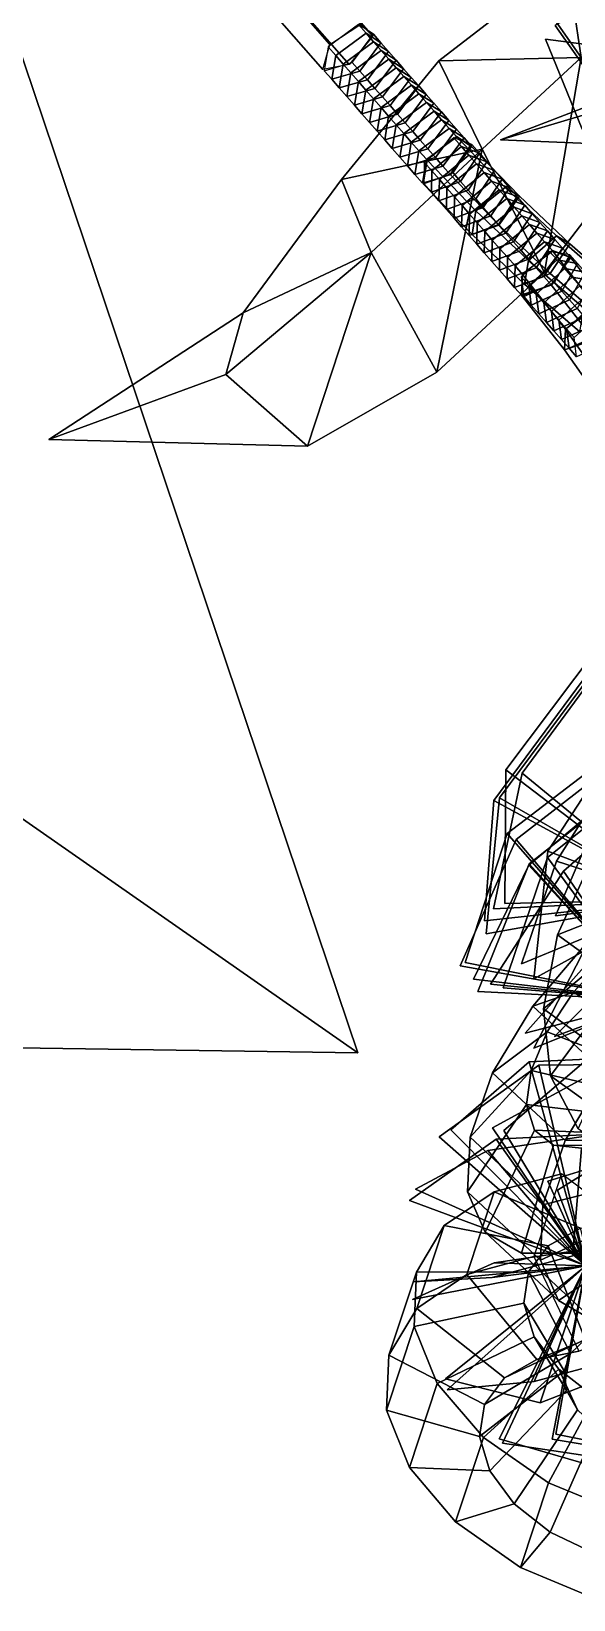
# Model space of a CAD drawing. Header units: metres. Extents: x -219 to 389, y -251 to 301.
# Drawn here: x 172.7 to 197.5, y -80.7 to -8.9 of the extents above; entities that cross this region are included whole.
import ezdxf

# ---------------------------------------------------------------- set-up
doc = ezdxf.new("R2010")
doc.units = ezdxf.units.M

msp = doc.modelspace()

# ---------------------------------------------------------------- linework, layer by layer
at = {"layer": 'Breeder_1InfInt', "color": 3}
for points in [[(186.2427, -9.5873, 644.2787), (186.5888, -9.9828, 644.017), (187.9809, -8.9605, 644.313), (187.6348, -8.565, 644.5747)], [(187.6348, -8.565, 644.5747), (187.9809, -8.9605, 644.313), (188.6609, -9.3947, 645.8686), (188.3148, -8.9992, 646.1303)], [(186.5888, -9.9828, 644.017), (186.935, -10.3784, 643.7552), (188.327, -9.356, 644.0513), (187.9809, -8.9605, 644.313)], [(188.3148, -8.9992, 646.1303), (188.6609, -9.3947, 645.8686), (187.6954, -10.6895, 646.5484), (187.3493, -10.294, 646.8101)], [(187.9809, -8.9605, 644.313), (188.327, -9.356, 644.0513), (189.007, -9.7903, 645.6069), (188.6609, -9.3947, 645.8686)], [(186.0636, -10.672, 645.6811), (186.4097, -11.06759, 645.4194), (186.5888, -9.9828, 644.017), (186.2427, -9.5873, 644.2787)], [(186.4097, -11.06759, 645.4194), (186.7559, -11.4631, 645.1577), (186.935, -10.3784, 643.7552), (186.5888, -9.9828, 644.017)], [(186.935, -10.3784, 643.7552), (187.2811, -10.7739, 643.4935), (188.6732, -9.7516, 643.7896), (188.327, -9.356, 644.0513)], [(187.2811, -10.7739, 643.4935), (187.6272, -11.1695, 643.2318), (189.0193, -10.1471, 643.5278), (188.6732, -9.7516, 643.7896)], [(188.6609, -9.3947, 645.8686), (189.007, -9.7903, 645.6069), (188.0416, -11.08508, 646.2867), (187.6954, -10.6895, 646.5484)], [(189.007, -9.7903, 645.6069), (189.3532, -10.1858, 645.3452), (188.3877, -11.4806, 646.025), (188.0416, -11.08508, 646.2867)], [(188.327, -9.356, 644.0513), (188.6732, -9.7516, 643.7896), (189.3532, -10.1858, 645.3452), (189.007, -9.7903, 645.6069)], [(188.6732, -9.7516, 643.7896), (189.0193, -10.1471, 643.5278), (189.6993, -10.5814, 645.0834), (189.3532, -10.1858, 645.3452)], [(187.3493, -10.294, 646.8101), (187.6954, -10.6895, 646.5484), (186.4097, -11.06759, 645.4194), (186.0636, -10.672, 645.6811)], [(187.6954, -10.6895, 646.5484), (188.0416, -11.08508, 646.2867), (186.7559, -11.4631, 645.1577), (186.4097, -11.06759, 645.4194)], [(186.7559, -11.4631, 645.1577), (187.102, -11.8586, 644.8959), (187.2811, -10.7739, 643.4935), (186.935, -10.3784, 643.7552)], [(187.6272, -11.1695, 643.2318), (187.9734, -11.565, 642.9701), (189.3655, -10.5427, 643.2661), (189.0193, -10.1471, 643.5278)], [(187.9734, -11.565, 642.9701), (188.3195, -11.9605, 642.7084), (189.7116, -10.9382, 643.0044), (189.3655, -10.5427, 643.2661)], [(189.3532, -10.1858, 645.3452), (189.6993, -10.5814, 645.0834), (188.7339, -11.8761, 645.7632), (188.3877, -11.4806, 646.025)], [(189.6993, -10.5814, 645.0834), (190.0455, -10.9769, 644.8217), (189.08, -12.2716, 645.5015), (188.7339, -11.8761, 645.7632)], [(189.0193, -10.1471, 643.5278), (189.3655, -10.5427, 643.2661), (190.0455, -10.9769, 644.8217), (189.6993, -10.5814, 645.0834)], [(189.3655, -10.5427, 643.2661), (189.7116, -10.9382, 643.0044), (190.3916, -11.3724, 644.56), (190.0455, -10.9769, 644.8217)], [(188.0416, -11.08508, 646.2867), (188.3877, -11.4806, 646.025), (187.102, -11.8586, 644.8959), (186.7559, -11.4631, 645.1577)], [(187.102, -11.8586, 644.8959), (187.4482, -12.2542, 644.6342), (187.6272, -11.1695, 643.2318), (187.2811, -10.7739, 643.4935)], [(188.3877, -11.4806, 646.025), (188.7339, -11.8761, 645.7632), (187.4482, -12.2542, 644.6342), (187.102, -11.8586, 644.8959)], [(187.4482, -12.2542, 644.6342), (187.7943, -12.6497, 644.3725), (187.9734, -11.565, 642.9701), (187.6272, -11.1695, 643.2318)], [(188.3195, -11.9605, 642.7084), (188.6657, -12.3561, 642.4467), (190.0578, -11.3337, 642.7427), (189.7116, -10.9382, 643.0044)], [(188.6657, -12.3561, 642.4467), (189.0118, -12.7516, 642.1849), (190.4039, -11.7293, 642.481), (190.0578, -11.3337, 642.7427)], [(190.0455, -10.9769, 644.8217), (190.3916, -11.3724, 644.56), (189.4262, -12.6672, 645.2398), (189.08, -12.2716, 645.5015)], [(190.3916, -11.3724, 644.56), (190.7378, -11.768, 644.2983), (189.7723, -13.06276, 644.9781), (189.4262, -12.6672, 645.2398)], [(189.7116, -10.9382, 643.0044), (190.0578, -11.3337, 642.7427), (190.7378, -11.768, 644.2983), (190.3916, -11.3724, 644.56)], [(190.0578, -11.3337, 642.7427), (190.4039, -11.7293, 642.481), (191.0839, -12.1635, 644.0366), (190.7378, -11.768, 644.2983)], [(188.7339, -11.8761, 645.7632), (189.08, -12.2716, 645.5015), (187.7943, -12.6497, 644.3725), (187.4482, -12.2542, 644.6342)], [(187.7943, -12.6497, 644.3725), (188.1404, -13.04527, 644.1108), (188.3195, -11.9605, 642.7084), (187.9734, -11.565, 642.9701)], [(188.1404, -13.04527, 644.1108), (188.4866, -13.4408, 643.8491), (188.6657, -12.3561, 642.4467), (188.3195, -11.9605, 642.7084)], [(189.0118, -12.7516, 642.1849), (189.358, -13.1471, 641.9232), (190.7501, -12.1248, 642.2192), (190.4039, -11.7293, 642.481)], [(189.358, -13.1471, 641.9232), (189.7041, -13.5427, 641.6615), (191.0962, -12.5203, 641.9575), (190.7501, -12.1248, 642.2192)], [(190.7378, -11.768, 644.2983), (191.0839, -12.1635, 644.0366), (190.1185, -13.4583, 644.7164), (189.7723, -13.06276, 644.9781)], [(191.0839, -12.1635, 644.0366), (191.4301, -12.559, 643.7748), (190.4646, -13.8538, 644.4547), (190.1185, -13.4583, 644.7164)], [(190.4039, -11.7293, 642.481), (190.7501, -12.1248, 642.2192), (191.4301, -12.559, 643.7748), (191.0839, -12.1635, 644.0366)], [(190.7501, -12.1248, 642.2192), (191.0962, -12.5203, 641.9575), (191.7762, -12.9546, 643.5131), (191.4301, -12.559, 643.7748)], [(189.08, -12.2716, 645.5015), (189.4262, -12.6672, 645.2398), (188.1404, -13.04527, 644.1108), (187.7943, -12.6497, 644.3725)], [(189.4262, -12.6672, 645.2398), (189.7723, -13.06276, 644.9781), (188.4866, -13.4408, 643.8491), (188.1404, -13.04527, 644.1108)], [(188.4866, -13.4408, 643.8491), (188.8327, -13.8363, 643.5873), (189.0118, -12.7516, 642.1849), (188.6657, -12.3561, 642.4467)], [(188.8327, -13.8363, 643.5873), (189.1789, -14.2318, 643.3256), (189.358, -13.1471, 641.9232), (189.0118, -12.7516, 642.1849)], [(189.7041, -13.5427, 641.6615), (190.0503, -13.9382, 641.3998), (191.4424, -12.9159, 641.6958), (191.0962, -12.5203, 641.9575)], [(190.0503, -13.9382, 641.3998), (190.3964, -14.3337, 641.1381), (191.7885, -13.3114, 641.4341), (191.4424, -12.9159, 641.6958)], [(191.4301, -12.559, 643.7748), (191.7762, -12.9546, 643.5131), (190.8107, -14.2493, 644.1929), (190.4646, -13.8538, 644.4547)], [(191.0962, -12.5203, 641.9575), (191.4424, -12.9159, 641.6958), (192.1224, -13.3501, 643.2514), (191.7762, -12.9546, 643.5131)], [(191.4424, -12.9159, 641.6958), (191.7885, -13.3114, 641.4341), (192.4685, -13.7457, 642.9897), (192.1224, -13.3501, 643.2514)], [(189.7723, -13.06276, 644.9781), (190.1185, -13.4583, 644.7164), (188.8327, -13.8363, 643.5873), (188.4866, -13.4408, 643.8491)], [(190.1185, -13.4583, 644.7164), (190.4646, -13.8538, 644.4547), (189.1789, -14.2318, 643.3256), (188.8327, -13.8363, 643.5873)], [(189.1789, -14.2318, 643.3256), (189.525, -14.6274, 643.0639), (189.7041, -13.5427, 641.6615), (189.358, -13.1471, 641.9232)], [(189.525, -14.6274, 643.0639), (189.8712, -15.02296, 642.8022), (190.0503, -13.9382, 641.3998), (189.7041, -13.5427, 641.6615)], [(190.3964, -14.3337, 641.1381), (190.7426, -14.7293, 640.8763), (192.1346, -13.707, 641.1724), (191.7885, -13.3114, 641.4341)], [(191.7762, -12.9546, 643.5131), (192.1224, -13.3501, 643.2514), (191.1569, -14.6449, 643.9312), (190.8107, -14.2493, 644.1929)], [(192.1224, -13.3501, 643.2514), (192.4685, -13.7457, 642.9897), (191.503, -15.04045, 643.6695), (191.1569, -14.6449, 643.9312)], [(191.7885, -13.3114, 641.4341), (192.1346, -13.707, 641.1724), (192.8147, -14.1412, 642.728), (192.4685, -13.7457, 642.9897)], [(190.4646, -13.8538, 644.4547), (190.8107, -14.2493, 644.1929), (189.525, -14.6274, 643.0639), (189.1789, -14.2318, 643.3256)], [(190.8107, -14.2493, 644.1929), (191.1569, -14.6449, 643.9312), (189.8712, -15.02296, 642.8022), (189.525, -14.6274, 643.0639)], [(189.8712, -15.02296, 642.8022), (190.2173, -15.4185, 642.5405), (190.3964, -14.3337, 641.1381), (190.0503, -13.9382, 641.3998)], [(190.2173, -15.4185, 642.5405), (190.5635, -15.814, 642.2787), (190.7426, -14.7293, 640.8763), (190.3964, -14.3337, 641.1381)], [(190.6469, -14.8648, 640.9547), (190.9931, -15.2603, 640.6929), (192.3433, -14.1484, 640.7982), (191.9972, -13.7528, 641.0599)], [(190.9931, -15.2603, 640.6929), (191.3392, -15.6559, 640.4312), (192.6895, -14.5439, 640.5365), (192.3433, -14.1484, 640.7982)], [(192.4685, -13.7457, 642.9897), (192.8147, -14.1412, 642.728), (191.8492, -15.4359, 643.4078), (191.503, -15.04045, 643.6695)], [(192.8236, -14.05501, 642.6095), (193.1698, -14.4505, 642.3478), (192.3104, -15.7419, 643.1629), (191.9642, -15.3464, 643.4246)], [(191.9972, -13.7528, 641.0599), (192.3433, -14.1484, 640.7982), (193.1698, -14.4505, 642.3478), (192.8236, -14.05501, 642.6095)], [(192.3433, -14.1484, 640.7982), (192.6895, -14.5439, 640.5365), (193.5159, -14.846, 642.0861), (193.1698, -14.4505, 642.3478)], [(191.1569, -14.6449, 643.9312), (191.503, -15.04045, 643.6695), (190.2173, -15.4185, 642.5405), (189.8712, -15.02296, 642.8022)], [(191.503, -15.04045, 643.6695), (191.8492, -15.4359, 643.4078), (190.5635, -15.814, 642.2787), (190.2173, -15.4185, 642.5405)], [(190.6267, -15.844, 642.4078), (190.9728, -16.2396, 642.1461), (190.9931, -15.2603, 640.6929), (190.6469, -14.8648, 640.9547)], [(191.3392, -15.6559, 640.4312), (191.6854, -16.05147, 640.1695), (193.0356, -14.9395, 640.2748), (192.6895, -14.5439, 640.5365)], [(191.6854, -16.05147, 640.1695), (192.0315, -16.447, 639.9078), (193.3818, -15.335, 640.0131), (193.0356, -14.9395, 640.2748)], [(193.1698, -14.4505, 642.3478), (193.5159, -14.846, 642.0861), (192.6565, -16.1375, 642.9012), (192.3104, -15.7419, 643.1629)], [(193.5159, -14.846, 642.0861), (193.862, -15.2416, 641.8243), (193.0027, -16.533, 642.6395), (192.6565, -16.1375, 642.9012)], [(192.6895, -14.5439, 640.5365), (193.0356, -14.9395, 640.2748), (193.862, -15.2416, 641.8243), (193.5159, -14.846, 642.0861)], [(193.0356, -14.9395, 640.2748), (193.3818, -15.335, 640.0131), (194.2082, -15.6371, 641.5626), (193.862, -15.2416, 641.8243)], [(191.9642, -15.3464, 643.4246), (192.3104, -15.7419, 643.1629), (190.9728, -16.2396, 642.1461), (190.6267, -15.844, 642.4078)], [(190.9728, -16.2396, 642.1461), (191.319, -16.6351, 641.8843), (191.3392, -15.6559, 640.4312), (190.9931, -15.2603, 640.6929)], [(192.3104, -15.7419, 643.1629), (192.6565, -16.1375, 642.9012), (191.319, -16.6351, 641.8843), (190.9728, -16.2396, 642.1461)], [(191.319, -16.6351, 641.8843), (191.6651, -17.03068, 641.6226), (191.6854, -16.05147, 640.1695), (191.3392, -15.6559, 640.4312)], [(192.0315, -16.447, 639.9078), (192.3777, -16.8425, 639.6461), (193.7279, -15.7305, 639.7513), (193.3818, -15.335, 640.0131)], [(192.3777, -16.8425, 639.6461), (192.7238, -17.238, 639.3843), (194.0741, -16.1261, 639.4896), (193.7279, -15.7305, 639.7513)], [(193.862, -15.2416, 641.8243), (194.2082, -15.6371, 641.5626), (193.3488, -16.9285, 642.3777), (193.0027, -16.533, 642.6395)], [(194.2082, -15.6371, 641.5626), (194.5543, -16.0327, 641.3009), (193.695, -17.3241, 642.116), (193.3488, -16.9285, 642.3777)], [(193.3818, -15.335, 640.0131), (193.7279, -15.7305, 639.7513), (194.5543, -16.0327, 641.3009), (194.2082, -15.6371, 641.5626)], [(193.7279, -15.7305, 639.7513), (194.0741, -16.1261, 639.4896), (194.9005, -16.4282, 641.0392), (194.5543, -16.0327, 641.3009)], [(192.6565, -16.1375, 642.9012), (193.0027, -16.533, 642.6395), (191.6651, -17.03068, 641.6226), (191.319, -16.6351, 641.8843)], [(191.6651, -17.03068, 641.6226), (192.0113, -17.4262, 641.3609), (192.0315, -16.447, 639.9078), (191.6854, -16.05147, 640.1695)], [(192.0113, -17.4262, 641.3609), (192.3574, -17.8217, 641.0992), (192.3777, -16.8425, 639.6461), (192.0315, -16.447, 639.9078)], [(192.7238, -17.238, 639.3843), (193.0699, -17.6336, 639.1226), (194.4202, -16.5216, 639.2279), (194.0741, -16.1261, 639.4896)], [(194.5543, -16.0327, 641.3009), (194.9005, -16.4282, 641.0392), (194.0411, -17.7196, 641.8543), (193.695, -17.3241, 642.116)], [(194.9005, -16.4282, 641.0392), (195.2466, -16.8237, 640.7775), (194.3873, -18.1152, 641.5926), (194.0411, -17.7196, 641.8543)], [(194.0741, -16.1261, 639.4896), (194.4202, -16.5216, 639.2279), (195.2466, -16.8237, 640.7775), (194.9005, -16.4282, 641.0392)], [(193.0027, -16.533, 642.6395), (193.3488, -16.9285, 642.3777), (192.0113, -17.4262, 641.3609), (191.6651, -17.03068, 641.6226)], [(193.3488, -16.9285, 642.3777), (193.695, -17.3241, 642.116), (192.3574, -17.8217, 641.0992), (192.0113, -17.4262, 641.3609)], [(192.3574, -17.8217, 641.0992), (192.7036, -18.2173, 640.8375), (192.7238, -17.238, 639.3843), (192.3777, -16.8425, 639.6461)], [(193.0699, -17.6336, 639.1226), (193.4161, -18.02916, 638.8609), (194.7663, -16.9171, 638.9662), (194.4202, -16.5216, 639.2279)], [(193.4161, -18.02916, 638.8609), (193.7622, -18.4247, 638.5992), (195.1125, -17.3127, 638.7045), (194.7663, -16.9171, 638.9662)], [(195.2466, -16.8237, 640.7775), (195.5928, -17.2193, 640.5157), (194.7334, -18.5107, 641.3309), (194.3873, -18.1152, 641.5926)], [(194.4202, -16.5216, 639.2279), (194.7663, -16.9171, 638.9662), (195.5928, -17.2193, 640.5157), (195.2466, -16.8237, 640.7775)], [(195.5928, -17.2193, 640.5157), (195.9389, -17.6148, 640.254), (195.0796, -18.9062, 641.0692), (194.7334, -18.5107, 641.3309)], [(194.7663, -16.9171, 638.9662), (195.1125, -17.3127, 638.7045), (195.9389, -17.6148, 640.254), (195.5928, -17.2193, 640.5157)], [(193.695, -17.3241, 642.116), (194.0411, -17.7196, 641.8543), (192.7036, -18.2173, 640.8375), (192.3574, -17.8217, 641.0992)], [(192.7036, -18.2173, 640.8375), (193.0497, -18.6128, 640.5757), (193.0699, -17.6336, 639.1226), (192.7238, -17.238, 639.3843)], [(194.0411, -17.7196, 641.8543), (194.3873, -18.1152, 641.5926), (193.0497, -18.6128, 640.5757), (192.7036, -18.2173, 640.8375)], [(193.0497, -18.6128, 640.5757), (193.3959, -19.00838, 640.314), (193.4161, -18.02916, 638.8609), (193.0699, -17.6336, 639.1226)], [(193.7622, -18.4247, 638.5992), (194.1084, -18.8202, 638.3375), (195.4586, -17.7082, 638.4427), (195.1125, -17.3127, 638.7045)], [(194.1084, -18.8202, 638.3375), (194.4545, -19.2157, 638.0757), (195.8048, -18.1038, 638.181), (195.4586, -17.7082, 638.4427)], [(195.9389, -17.6148, 640.254), (196.2851, -18.01039, 639.9923), (195.4257, -19.3018, 640.8074), (195.0796, -18.9062, 641.0692)], [(195.1125, -17.3127, 638.7045), (195.4586, -17.7082, 638.4427), (196.2851, -18.01039, 639.9923), (195.9389, -17.6148, 640.254)], [(195.4586, -17.7082, 638.4427), (195.8048, -18.1038, 638.181), (196.6312, -18.4059, 639.7306), (196.2851, -18.01039, 639.9923)], [(194.3873, -18.1152, 641.5926), (194.7334, -18.5107, 641.3309), (193.3959, -19.00838, 640.314), (193.0497, -18.6128, 640.5757)], [(193.3959, -19.00838, 640.314), (193.742, -19.4039, 640.0523), (193.7622, -18.4247, 638.5992), (193.4161, -18.02916, 638.8609)], [(194.7334, -18.5107, 641.3309), (195.0796, -18.9062, 641.0692), (193.742, -19.4039, 640.0523), (193.3959, -19.00838, 640.314)], [(193.742, -19.4039, 640.0523), (194.0882, -19.7994, 639.7906), (194.1084, -18.8202, 638.3375), (193.7622, -18.4247, 638.5992)], [(194.4545, -19.2157, 638.0757), (194.8007, -19.6113, 637.814), (196.1509, -18.4993, 637.9193), (195.8048, -18.1038, 638.181)], [(194.8007, -19.6113, 637.814), (195.1468, -20.00685, 637.5523), (196.4971, -18.8948, 637.6576), (196.1509, -18.4993, 637.9193)], [(196.2851, -18.01039, 639.9923), (196.6312, -18.4059, 639.7306), (195.7719, -19.6973, 640.5457), (195.4257, -19.3018, 640.8074)], [(196.6312, -18.4059, 639.7306), (196.9774, -18.8014, 639.4689), (196.118, -20.09289, 640.284), (195.7719, -19.6973, 640.5457)], [(195.8048, -18.1038, 638.181), (196.1509, -18.4993, 637.9193), (196.9774, -18.8014, 639.4689), (196.6312, -18.4059, 639.7306)], [(196.1509, -18.4993, 637.9193), (196.4971, -18.8948, 637.6576), (197.3235, -19.197, 639.2072), (196.9774, -18.8014, 639.4689)], [(195.0796, -18.9062, 641.0692), (195.4257, -19.3018, 640.8074), (194.0882, -19.7994, 639.7906), (193.742, -19.4039, 640.0523)], [(194.0882, -19.7994, 639.7906), (194.4343, -20.1949, 639.5289), (194.4545, -19.2157, 638.0757), (194.1084, -18.8202, 638.3375)], [(195.4257, -19.3018, 640.8074), (195.7719, -19.6973, 640.5457), (194.4343, -20.1949, 639.5289), (194.0882, -19.7994, 639.7906)], [(194.4343, -20.1949, 639.5289), (194.7804, -20.5905, 639.2672), (194.8007, -19.6113, 637.814), (194.4545, -19.2157, 638.0757)], [(195.0807, -20.1143, 637.6274), (195.4269, -20.5098, 637.3657), (196.729, -19.3381, 637.317), (196.3829, -18.9426, 637.5787)], [(195.4269, -20.5098, 637.3657), (195.773, -20.9053, 637.1039), (197.0751, -19.7337, 637.0553), (196.729, -19.3381, 637.317)], [(196.9774, -18.8014, 639.4689), (197.3235, -19.197, 639.2072), (196.4641, -20.4884, 640.0223), (196.118, -20.09289, 640.284)], [(196.3829, -18.9426, 637.5787), (196.729, -19.3381, 637.317), (197.6645, -19.4945, 638.7905), (197.3183, -19.09898, 639.0522)], [(197.3183, -19.09898, 639.0522), (197.6645, -19.4945, 638.7905), (196.9493, -20.7643, 639.7635), (196.6031, -20.3687, 640.0253)], [(196.729, -19.3381, 637.317), (197.0751, -19.7337, 637.0553), (198.0106, -19.89, 638.5287), (197.6645, -19.4945, 638.7905)], [(195.7719, -19.6973, 640.5457), (196.118, -20.09289, 640.284), (194.7804, -20.5905, 639.2672), (194.4343, -20.1949, 639.5289)], [(194.7804, -20.5905, 639.2672), (195.1266, -20.986, 639.0054), (195.1468, -20.00685, 637.5523), (194.8007, -19.6113, 637.814)], [(196.118, -20.09289, 640.284), (196.4641, -20.4884, 640.0223), (195.1266, -20.986, 639.0054), (194.7804, -20.5905, 639.2672)], [(195.773, -20.9053, 637.1039), (196.1192, -21.3009, 636.8422), (197.4213, -20.1292, 636.7936), (197.0751, -19.7337, 637.0553)], [(197.6645, -19.4945, 638.7905), (198.0106, -19.89, 638.5287), (197.2954, -21.1598, 639.5018), (196.9493, -20.7643, 639.7635)], [(197.0751, -19.7337, 637.0553), (197.4213, -20.1292, 636.7936), (198.3568, -20.2856, 638.267), (198.0106, -19.89, 638.5287)], [(198.0106, -19.89, 638.5287), (198.3568, -20.2856, 638.267), (197.6416, -21.5553, 639.2401), (197.2954, -21.1598, 639.5018)], [(195.1993, -21.00574, 639.1313), (195.5455, -21.4012, 638.8696), (195.4269, -20.5098, 637.3657), (195.0807, -20.1143, 637.6274)], [(196.6031, -20.3687, 640.0253), (196.9493, -20.7643, 639.7635), (195.5455, -21.4012, 638.8696), (195.1993, -21.00574, 639.1313)], [(195.5455, -21.4012, 638.8696), (195.8916, -21.7968, 638.6079), (195.773, -20.9053, 637.1039), (195.4269, -20.5098, 637.3657)], [(196.9493, -20.7643, 639.7635), (197.2954, -21.1598, 639.5018), (195.8916, -21.7968, 638.6079), (195.5455, -21.4012, 638.8696)], [(196.1192, -21.3009, 636.8422), (196.4653, -21.6964, 636.5805), (197.7674, -20.5247, 636.5319), (197.4213, -20.1292, 636.7936)], [(196.4653, -21.6964, 636.5805), (196.8115, -22.09201, 636.3188), (198.1136, -20.9203, 636.2701), (197.7674, -20.5247, 636.5319)], [(197.4213, -20.1292, 636.7936), (197.7674, -20.5247, 636.5319), (198.7029, -20.6811, 638.0053), (198.3568, -20.2856, 638.267)], [(195.8916, -21.7968, 638.6079), (196.2378, -22.1923, 638.3462), (196.1192, -21.3009, 636.8422), (195.773, -20.9053, 637.1039)], [(197.2954, -21.1598, 639.5018), (197.6416, -21.5553, 639.2401), (196.2378, -22.1923, 638.3462), (195.8916, -21.7968, 638.6079)], [(196.2378, -22.1923, 638.3462), (196.5839, -22.5878, 638.0845), (196.4653, -21.6964, 636.5805), (196.1192, -21.3009, 636.8422)], [(196.8115, -22.09201, 636.3188), (197.1576, -22.4875, 636.0571), (198.4597, -21.3158, 636.0084), (198.1136, -20.9203, 636.2701)], [(197.1576, -22.4875, 636.0571), (197.5038, -22.883, 635.7953), (198.8059, -21.7114, 635.7467), (198.4597, -21.3158, 636.0084)], [(197.6416, -21.5553, 639.2401), (197.9877, -21.9509, 638.9784), (196.5839, -22.5878, 638.0845), (196.2378, -22.1923, 638.3462)], [(196.5839, -22.5878, 638.0845), (196.9301, -22.9834, 637.8228), (196.8115, -22.09201, 636.3188), (196.4653, -21.6964, 636.5805)], [(197.9877, -21.9509, 638.9784), (198.3339, -22.3464, 638.7167), (196.9301, -22.9834, 637.8228), (196.5839, -22.5878, 638.0845)], [(196.9301, -22.9834, 637.8228), (197.2762, -23.3789, 637.561), (197.1576, -22.4875, 636.0571), (196.8115, -22.09201, 636.3188)], [(198.3339, -22.3464, 638.7167), (198.68, -22.7419, 638.455), (197.2762, -23.3789, 637.561), (196.9301, -22.9834, 637.8228)], [(197.2762, -23.3789, 637.561), (197.6224, -23.7745, 637.2993), (197.5038, -22.883, 635.7953), (197.1576, -22.4875, 636.0571)], [(198.68, -22.7419, 638.455), (199.0262, -23.1375, 638.1932), (197.6224, -23.7745, 637.2993), (197.2762, -23.3789, 637.561)]]:
    msp.add_3dface(points, dxfattribs=at)
at = {"layer": 'Breeder_1Pdcel', "color": 3}
for points in [[(190.7785, -14.7684, 640.8507), (193.0134, -17.08705, 639.3455), (194.3522, -16.01303, 639.6765), (192.1206, -13.6917, 641.1824)], [(192.7699, -14.09255, 642.7599), (194.9999, -16.4128, 641.25), (194.0674, -17.7377, 641.9063), (191.8352, -15.4207, 643.4178)], [(192.1206, -13.6917, 641.1824), (194.3522, -16.01303, 639.6765), (194.9999, -16.4128, 641.25), (192.7699, -14.09255, 642.7599)], [(190.5994, -15.8531, 642.2531), (192.8347, -18.169, 640.7444), (193.0134, -17.08705, 639.3455), (190.7785, -14.7684, 640.8507)], [(191.8352, -15.4207, 643.4178), (194.0674, -17.7377, 641.9063), (192.8347, -18.169, 640.7444), (190.5994, -15.8531, 642.2531)], [(193.0134, -17.08705, 639.3455), (195.4181, -19.3616, 637.8961), (196.7008, -18.238, 638.2599), (194.3522, -16.01303, 639.6765)], [(194.9999, -16.4128, 641.25), (197.3145, -18.6047, 639.8502), (196.4168, -19.9584, 640.4841), (194.0674, -17.7377, 641.9063)], [(194.3522, -16.01303, 639.6765), (196.7008, -18.238, 638.2599), (197.3145, -18.6047, 639.8502), (194.9999, -16.4128, 641.25)], [(192.8347, -18.169, 640.7444), (195.2399, -20.4409, 639.2915), (195.4181, -19.3616, 637.8961), (193.0134, -17.08705, 639.3455)], [(194.0674, -17.7377, 641.9063), (196.4168, -19.9584, 640.4841), (195.2399, -20.4409, 639.2915), (192.8347, -18.169, 640.7444)], [(195.4181, -19.3616, 637.8961), (197.951, -21.5477, 636.5316), (199.1749, -20.3767, 636.9261), (196.7008, -18.238, 638.2599)], [(197.3145, -18.6047, 639.8502), (199.7528, -20.7116, 638.532), (198.8916, -22.09278, 639.1448), (196.4168, -19.9584, 640.4841)], [(196.7008, -18.238, 638.2599), (199.1749, -20.3767, 636.9261), (199.7528, -20.7116, 638.532), (197.3145, -18.6047, 639.8502)], [(195.1336, -19.9909, 637.5625), (197.1138, -22.5079, 636.0198), (198.5075, -21.4552, 636.0887), (196.5309, -18.9356, 637.6317)], [(195.2399, -20.4409, 639.2915), (197.7733, -22.6243, 637.9234), (197.951, -21.5477, 636.5316), (195.4181, -19.3616, 637.8961)], [(197.3573, -19.2377, 639.1812), (199.3319, -21.7566, 637.6344), (198.4278, -22.9883, 638.4835), (196.4509, -20.4725, 640.0324)], [(196.5309, -18.9356, 637.6317), (198.5075, -21.4552, 636.0887), (199.3319, -21.7566, 637.6344), (197.3573, -19.2377, 639.1812)], [(195.0845, -20.9353, 639.0377), (197.0648, -23.4499, 637.4913), (197.1138, -22.5079, 636.0198), (195.1336, -19.9909, 637.5625)], [(196.4168, -19.9584, 640.4841), (198.8916, -22.09278, 639.1448), (197.7733, -22.6243, 637.9234), (195.2399, -20.4409, 639.2915)], [(196.4509, -20.4725, 640.0324), (198.4278, -22.9883, 638.4835), (197.0648, -23.4499, 637.4913), (195.0845, -20.9353, 639.0377)], [(197.1138, -22.5079, 636.0198), (198.9589, -25.1248, 634.5295), (200.3931, -24.1339, 634.5634), (198.5075, -21.4552, 636.0887)], [(197.0648, -23.4499, 637.4913), (198.883, -26.02818, 636.0189), (198.9589, -25.1248, 634.5295), (197.1138, -22.5079, 636.0198)], [(198.4278, -22.9883, 638.4835), (200.2696, -25.604, 636.9871), (198.883, -26.02818, 636.0189), (197.0648, -23.4499, 637.4913)]]:
    msp.add_3dface(points, dxfattribs=at)
at = {"layer": 'Breeder_1Pdncle', "color": 3}
for points in [[(182.7423, -5.3774, 646.9498), (186.3287, -9.4792, 644.2291), (187.7392, -8.5397, 644.6747), (184.0909, -4.3697, 647.4361)], [(184.5452, -4.8103, 649.0701), (188.2943, -9.0915, 646.2426), (187.2024, -10.3968, 646.7712), (183.4534, -6.1156, 649.5988)], [(184.0909, -4.3697, 647.4361), (187.7392, -8.5397, 644.6747), (188.2943, -9.0915, 646.2426), (184.5452, -4.8103, 649.0701)], [(182.3506, -6.4503, 648.2788), (185.9989, -10.6203, 645.5174), (186.3287, -9.4792, 644.2291), (182.7423, -5.3774, 646.9498)], [(183.4534, -6.1156, 649.5988), (187.2024, -10.3968, 646.7712), (185.9989, -10.6203, 645.5174), (182.3506, -6.4503, 648.2788)]]:
    msp.add_3dface(points, dxfattribs=at)
at = {"layer": 'Breeder_2Pdcel', "color": 3}
for points in [[(199.6169, -49.09533, 673.2524), (200.6512, -47.1058, 673.6049), (198.287, -46.8468, 678.1265), (196.7533, -50.2313, 677.3281)], [(196.7533, -50.2313, 677.3281), (198.287, -46.8468, 678.1265), (201.3855, -49.08151, 681.6475), (199.8518, -52.466, 680.8491)], [(199.0993, -51.1282, 672.3909), (199.6169, -49.09533, 673.2524), (196.7533, -50.2313, 677.3281), (196.1052, -53.6225, 675.7293)], [(196.1052, -53.6225, 675.7293), (196.7533, -50.2313, 677.3281), (199.8518, -52.466, 680.8491), (199.2172, -55.867, 679.2657)], [(197.4727, -52.8552, 668.8049), (199.0084, -51.184, 668.8301), (198.0776, -50.6052, 673.8201), (195.6225, -53.4913, 673.5244)], [(195.6225, -53.4913, 673.5244), (198.0776, -50.6052, 673.8201), (201.3792, -53.6779, 676.3988), (198.9241, -56.564, 676.1031)], [(199.1553, -53.00559, 671.1233), (199.0993, -51.1282, 672.3909), (196.1052, -53.6225, 675.7293), (196.4269, -56.6846, 673.4859)], [(201.8435, -55.4741, 668.4305), (202.8142, -54.5494, 668.2896), (199.0084, -51.184, 668.8301), (197.4727, -52.8552, 668.8049)], [(196.2722, -54.6642, 668.1498), (197.4727, -52.8552, 668.8049), (195.6225, -53.4913, 673.5244), (193.7774, -56.5513, 672.2175)], [(201.0532, -56.5275, 668.1871), (201.8435, -55.4741, 668.4305), (197.4727, -52.8552, 668.8049), (196.2722, -54.6642, 668.1498)], [(199.7772, -54.5376, 669.5767), (199.1553, -53.00559, 671.1233), (196.4269, -56.6846, 673.4859), (197.6877, -59.1066, 670.8223)], [(193.7774, -56.5513, 672.2175), (195.6225, -53.4913, 673.5244), (198.9241, -56.564, 676.1031), (197.0934, -59.6375, 674.8076)], [(196.4269, -56.6846, 673.4859), (196.1052, -53.6225, 675.7293), (199.2172, -55.867, 679.2657), (199.5526, -58.9389, 677.0377)], [(195.5351, -56.4363, 666.9453), (196.2722, -54.6642, 668.1498), (193.7774, -56.5513, 672.2175), (192.743, -59.487, 670.0209)], [(200.513, -57.5978, 667.6033), (201.0532, -56.5275, 668.1871), (196.2722, -54.6642, 668.1498), (195.5351, -56.4363, 666.9453)], [(195.334, -57.9919, 665.3127), (195.5351, -56.4363, 666.9453), (192.743, -59.487, 670.0209), (192.6254, -62.00029, 667.1539)], [(192.743, -59.487, 670.0209), (193.7774, -56.5513, 672.2175), (197.0934, -59.6375, 674.8076), (196.0735, -62.5867, 672.6222)], [(200.2748, -58.5781, 666.7403), (200.513, -57.5978, 667.6033), (195.5351, -56.4363, 666.9453), (195.334, -57.9919, 665.3127)], [(197.6877, -59.1066, 670.8223), (196.4269, -56.6846, 673.4859), (199.5526, -58.9389, 677.0377), (200.827, -61.3707, 674.3896)], [(197.0934, -59.6375, 674.8076), (198.9241, -56.564, 676.1031), (202.7353, -57.7531, 672.9152), (201.5578, -59.5835, 672.2783)], [(195.6869, -59.1736, 663.4162), (195.334, -57.9919, 665.3127), (192.6254, -62.00029, 667.1539), (193.438, -63.8351, 663.9042)], [(200.3595, -59.3716, 665.6865), (200.2748, -58.5781, 666.7403), (195.334, -57.9919, 665.3127), (195.6869, -59.1736, 663.4162)], [(192.6254, -62.00029, 667.1539), (192.743, -59.487, 670.0209), (196.0735, -62.5867, 672.6222), (195.9704, -65.1134, 669.7665)], [(196.5563, -59.8617, 661.4465), (195.6869, -59.1736, 663.4162), (193.438, -63.8351, 663.9042), (195.1002, -64.8035, 660.5991)], [(200.7558, -59.9007, 664.5485), (200.3595, -59.3716, 665.6865), (195.6869, -59.1736, 663.4162), (196.5563, -59.8617, 661.4465)], [(199.4431, -59.536, 658.0655), (197.8525, -59.9868, 659.6014), (197.4454, -64.8045, 657.5723), (200.2372, -63.8351, 655.1301)], [(197.8525, -59.9868, 659.6014), (196.5563, -59.8617, 661.4465), (195.1002, -64.8035, 660.5991), (197.4454, -64.8045, 657.5723)], [(196.0735, -62.5867, 672.6222), (197.0934, -59.6375, 674.8076), (201.5578, -59.5835, 672.2783), (200.8439, -61.3771, 671.0917)], [(201.4216, -60.1152, 663.4404), (200.7558, -59.9007, 664.5485), (196.5563, -59.8617, 661.4465), (197.8525, -59.9868, 659.6014)], [(193.8498, -61.9951, 640.7277), (196.9225, -61.1747, 642.8085), (195.6689, -64.9513, 646.1487), (192.5961, -65.7717, 644.0679)], [(197.7999, -63.6484, 637.941), (199.7232, -63.2736, 639.0865), (196.9225, -61.1747, 642.8085), (193.8498, -61.9951, 640.7277)], [(195.9704, -65.1134, 669.7665), (196.0735, -62.5867, 672.6222), (200.8439, -61.3771, 671.0917), (200.6658, -62.9542, 669.4772)], [(191.5611, -63.5365, 638.1082), (193.8498, -61.9951, 640.7277), (192.5961, -65.7717, 644.0679), (190.3019, -67.3297, 641.463)], [(196.3202, -64.4681, 636.4306), (197.7999, -63.6484, 637.941), (193.8498, -61.9951, 640.7277), (191.5611, -63.5365, 638.1082)], [(193.438, -63.8351, 663.9042), (192.6254, -62.00029, 667.1539), (195.9704, -65.1134, 669.7665), (196.7974, -66.9617, 666.5281)], [(196.7974, -66.9617, 666.5281), (195.9704, -65.1134, 669.7665), (200.6658, -62.9542, 669.4772), (201.0418, -64.1573, 667.5987)], [(190.295, -65.6625, 635.2115), (191.5611, -63.5365, 638.1082), (190.3019, -67.3297, 641.463), (189.0304, -69.4722, 638.5811)], [(195.4255, -65.6574, 634.7219), (196.3202, -64.4681, 636.4306), (191.5611, -63.5365, 638.1082), (190.295, -65.6625, 635.2115)], [(195.1002, -64.8035, 660.5991), (193.438, -63.8351, 663.9042), (196.7974, -66.9617, 666.5281), (198.4742, -67.9436, 663.2344)], [(198.0113, -68.7559, 638.6858), (198.9992, -68.3634, 639.5004), (197.7999, -63.6484, 637.941), (196.3202, -64.4681, 636.4306)], [(200.2372, -63.8351, 655.1301), (197.4454, -64.8045, 657.5723), (200.8338, -67.9581, 660.2189), (203.6401, -67.00219, 657.788)], [(197.3395, -69.3859, 637.7215), (198.0113, -68.7559, 638.6858), (196.3202, -64.4681, 636.4306), (195.4255, -65.6574, 634.7219)], [(198.4742, -67.9436, 663.2344), (196.7974, -66.9617, 666.5281), (201.0418, -64.1573, 667.5987), (201.9343, -64.867, 665.647)], [(192.5961, -65.7717, 644.0679), (195.6689, -64.9513, 646.1487), (197.7249, -69.2935, 644.4108), (195.8015, -69.6682, 643.2653)], [(197.4454, -64.8045, 657.5723), (195.1002, -64.8035, 660.5991), (198.4742, -67.9436, 663.2344), (200.8338, -67.9581, 660.2189)], [(190.1827, -68.1586, 632.3294), (190.295, -65.6625, 635.2115), (189.0304, -69.4722, 638.5811), (188.9126, -71.9849, 635.7136)], [(195.2056, -67.0945, 632.9863), (195.4255, -65.6574, 634.7219), (190.295, -65.6625, 635.2115), (190.1827, -68.1586, 632.3294)], [(190.3019, -67.3297, 641.463), (192.5961, -65.7717, 644.0679), (195.8015, -69.6682, 643.2653), (194.3131, -70.5144, 641.7781)], [(197.048, -70.1883, 636.7047), (197.3395, -69.3859, 637.7215), (195.4255, -65.6574, 634.7219), (195.2056, -67.0945, 632.9863)], [(189.0304, -69.4722, 638.5811), (190.3019, -67.3297, 641.463), (194.3131, -70.5144, 641.7781), (193.4097, -71.73, 640.0928)], [(195.6818, -68.6327, 631.3975), (195.2056, -67.0945, 632.9863), (190.1827, -68.1586, 632.3294), (191.2387, -70.7725, 629.7526)], [(197.1626, -71.08199, 635.7374), (197.048, -70.1883, 636.7047), (195.2056, -67.0945, 632.9863), (195.6818, -68.6327, 631.3975)], [(191.2387, -70.7725, 629.7526), (190.1827, -68.1586, 632.3294), (188.9126, -71.9849, 635.7136), (189.963, -74.6154, 633.1514)], [(196.8055, -70.1158, 630.1143), (195.6818, -68.6327, 631.3975), (191.2387, -70.7725, 629.7526), (193.3594, -73.2391, 627.7419)], [(193.4097, -71.73, 640.0928), (194.3131, -70.5144, 641.7781), (198.0113, -68.7559, 638.6858), (197.3395, -69.3859, 637.7215)], [(194.3131, -70.5144, 641.7781), (195.8015, -69.6682, 643.2653), (198.9992, -68.3634, 639.5004), (198.0113, -68.7559, 638.6858)], [(197.6683, -71.9768, 634.9154), (197.1626, -71.08199, 635.7374), (195.6818, -68.6327, 631.3975), (196.8055, -70.1158, 630.1143)], [(195.8015, -69.6682, 643.2653), (197.7249, -69.2935, 644.4108), (200.2162, -68.2626, 640.0712), (198.9992, -68.3634, 639.5004)], [(188.9126, -71.9849, 635.7136), (189.0304, -69.4722, 638.5811), (193.4097, -71.73, 640.0928), (193.181, -73.1935, 638.3806)], [(193.181, -73.1935, 638.3806), (193.4097, -71.73, 640.0928), (197.3395, -69.3859, 637.7215), (197.048, -70.1883, 636.7047)], [(193.6485, -74.7582, 636.8151), (193.181, -73.1935, 638.3806), (197.048, -70.1883, 636.7047), (197.1626, -71.08199, 635.7374)], [(198.4629, -71.3929, 629.264), (196.8055, -70.1158, 630.1143), (193.3594, -73.2391, 627.7419), (196.3332, -75.3077, 626.5015)], [(198.5113, -72.7837, 634.3195), (197.6683, -71.9768, 634.9154), (196.8055, -70.1158, 630.1143), (198.4629, -71.3929, 629.264)], [(193.3594, -73.2391, 627.7419), (191.2387, -70.7725, 629.7526), (189.963, -74.6154, 633.1514), (192.0782, -77.09859, 631.1554)], [(194.7634, -76.2676, 635.5552), (193.6485, -74.7582, 636.8151), (197.1626, -71.08199, 635.7374), (197.6683, -71.9768, 634.9154)], [(200.4864, -72.3344, 628.9308), (198.4629, -71.3929, 629.264), (196.3332, -75.3077, 626.5015), (199.8617, -76.7672, 626.1579)], [(189.963, -74.6154, 633.1514), (188.9126, -71.9849, 635.7136), (193.181, -73.1935, 638.3806), (193.6485, -74.7582, 636.8151)], [(196.412, -77.5711, 634.7284), (194.7634, -76.2676, 635.5552), (197.6683, -71.9768, 634.9154), (198.5113, -72.7837, 634.3195)], [(198.4267, -78.539, 634.4185), (196.412, -77.5711, 634.7284), (198.5113, -72.7837, 634.3195), (199.6046, -73.4231, 634.0068)], [(196.3332, -75.3077, 626.5015), (193.3594, -73.2391, 627.7419), (192.0782, -77.09859, 631.1554), (195.0465, -79.1837, 629.9296)], [(192.0782, -77.09859, 631.1554), (189.963, -74.6154, 633.1514), (193.6485, -74.7582, 636.8151), (194.7634, -76.2676, 635.5552)], [(199.8617, -76.7672, 626.1579), (196.3332, -75.3077, 626.5015), (195.0465, -79.1837, 629.9296), (198.5695, -80.6598, 629.6006)], [(195.0465, -79.1837, 629.9296), (192.0782, -77.09859, 631.1554), (194.7634, -76.2676, 635.5552), (196.412, -77.5711, 634.7284)], [(198.5695, -80.6598, 629.6006), (195.0465, -79.1837, 629.9296), (196.412, -77.5711, 634.7284), (198.4267, -78.539, 634.4185)]]:
    msp.add_3dface(points, dxfattribs=at)
at = {"layer": 'Breeder_2Pdncle', "color": 3}
for points in [[(199.5347, -6.0004, 702.5718), (202.0563, -9.5575, 702.4096), (198.7901, -11.6632, 698.6921), (196.6456, -8.6092, 698.8613)], [(196.6456, -8.6092, 698.8613), (198.7901, -11.6632, 698.6921), (200.5634, -10.1604, 693.8425), (198.6505, -7.4156, 694.016)]]:
    msp.add_3dface(points, dxfattribs=at)
at = {"layer": 'Breeder_2Petal1', "color": 3}
for points in [[(202.1982, -48.6277, 677.3873), (200.6988, -34.2762, 678.1513), (194.373, -42.6808, 674.9436)], [(202.1982, -48.6277, 677.3873), (194.373, -42.6808, 674.9436), (200.6988, -34.2762, 678.1513)], [(202.1982, -48.6277, 677.3873), (195.1297, -42.8255, 674.1374), (201.4603, -34.2441, 677.6085)], [(202.1982, -48.6277, 677.3873), (201.4603, -34.2441, 677.6085), (195.1297, -42.8255, 674.1374)], [(202.1982, -48.6277, 677.3873), (194.0932, -43.96, 679.978), (200.6529, -35.1396, 682.2004)], [(202.1982, -48.6277, 677.3873), (200.6529, -35.1396, 682.2004), (194.0932, -43.96, 679.978)], [(202.1982, -48.6277, 677.3873), (200.27, -35.3829, 682.8329), (193.8335, -44.07195, 680.8292)], [(202.1982, -48.6277, 677.3873), (193.8335, -44.07195, 680.8292), (200.27, -35.3829, 682.8329)], [(202.1982, -48.6277, 677.3873), (196.3078, -46.3962, 684.7706), (202.4003, -37.05692, 685.9638)], [(202.1982, -48.6277, 677.3873), (202.4003, -37.05692, 685.9638), (196.3078, -46.3962, 684.7706)], [(202.1982, -48.6277, 677.3873), (202.5528, -37.596, 686.7132), (196.703, -46.854, 685.7076)], [(202.1982, -48.6277, 677.3873), (196.703, -46.854, 685.7076), (202.5528, -37.596, 686.7132)], [(201.1029, -53.2141, 672.0717), (203.1748, -38.9195, 672.4835), (194.4444, -45.5841, 671.9304)], [(201.1029, -53.2141, 672.0717), (194.4444, -45.5841, 671.9304), (203.1748, -38.9195, 672.4835)], [(201.1029, -53.2141, 672.0717), (194.8554, -45.8662, 670.9909), (203.6572, -39.03992, 672.2929)], [(201.1029, -53.2141, 672.0717), (203.6572, -39.03992, 672.2929), (194.8554, -45.8662, 670.9909)], [(201.1029, -53.2141, 672.0717), (203.8505, -39.9858, 677.196), (195.4291, -47.03679, 677.7479)], [(201.1029, -53.2141, 672.0717), (195.4291, -47.03679, 677.7479), (203.8505, -39.9858, 677.196)], [(201.1029, -53.2141, 672.0717), (195.4517, -46.9758, 676.9026), (204.2598, -40.03466, 676.952)], [(201.1029, -53.2141, 672.0717), (204.2598, -40.03466, 676.952), (195.4517, -46.9758, 676.9026)], [(201.1029, -53.2141, 672.0717), (204.7711, -39.9135, 667.7781), (196.2944, -46.6899, 665.9984)], [(201.1029, -53.2141, 672.0717), (196.2944, -46.6899, 665.9984), (204.7711, -39.9135, 667.7781)], [(201.1029, -53.2141, 672.0717), (197.0262, -47.3087, 665.5374), (205.2666, -40.0746, 667.8885)], [(201.1029, -53.2141, 672.0717), (205.2666, -40.0746, 667.8885), (197.0262, -47.3087, 665.5374)], [(202.1982, -48.6277, 677.3873), (193.814, -49.04306, 674.2203), (195.1297, -42.8255, 674.1374)], [(202.1982, -48.6277, 677.3873), (195.1297, -42.8255, 674.1374), (193.814, -49.04306, 674.2203)], [(202.1982, -48.6277, 677.3873), (194.373, -42.6808, 674.9436), (194.3294, -48.7925, 673.3306)], [(202.1982, -48.6277, 677.3873), (194.3294, -48.7925, 673.3306), (194.373, -42.6808, 674.9436)], [(202.1982, -48.6277, 677.3873), (196.6481, -49.353, 670.3753), (199.1556, -43.5527, 669.6946)], [(202.1982, -48.6277, 677.3873), (199.1556, -43.5527, 669.6946), (196.6481, -49.353, 670.3753)], [(202.1982, -48.6277, 677.3873), (193.8335, -44.07195, 680.8292), (193.4043, -49.5879, 677.7721)], [(202.1982, -48.6277, 677.3873), (193.4043, -49.5879, 677.7721), (193.8335, -44.07195, 680.8292)], [(202.1982, -48.6277, 677.3873), (193.4857, -50.1864, 678.8568), (194.0932, -43.96, 679.978)], [(202.1982, -48.6277, 677.3873), (194.0932, -43.96, 679.978), (193.4857, -50.1864, 678.8568)], [(201.1029, -53.2141, 672.0717), (192.2833, -51.651, 671.5527), (194.8554, -45.8662, 670.9909)], [(201.1029, -53.2141, 672.0717), (194.8554, -45.8662, 670.9909), (192.2833, -51.651, 671.5527)], [(201.1029, -53.2141, 672.0717), (194.4444, -45.5841, 671.9304), (192.5186, -51.4888, 670.7545)], [(201.1029, -53.2141, 672.0717), (192.5186, -51.4888, 670.7545), (194.4444, -45.5841, 671.9304)], [(202.1982, -48.6277, 677.3873), (195.6631, -52.2416, 682.3601), (196.3078, -46.3962, 684.7706)], [(202.1982, -48.6277, 677.3873), (196.3078, -46.3962, 684.7706), (195.6631, -52.2416, 682.3601)], [(201.1029, -53.2141, 672.0717), (195.4291, -47.03679, 677.7479), (192.8949, -52.2632, 675.254)], [(201.1029, -53.2141, 672.0717), (192.8949, -52.2632, 675.254), (195.4291, -47.03679, 677.7479)], [(201.1029, -53.2141, 672.0717), (193.0928, -52.822, 676.0943), (195.4517, -46.9758, 676.9026)], [(201.1029, -53.2141, 672.0717), (195.4517, -46.9758, 676.9026), (193.0928, -52.822, 676.0943)], [(201.1029, -53.2141, 672.0717), (193.6822, -52.4885, 667.0812), (197.0262, -47.3087, 665.5374)], [(201.1029, -53.2141, 672.0717), (197.0262, -47.3087, 665.5374), (193.6822, -52.4885, 667.0812)], [(201.1029, -53.2141, 672.0717), (196.2944, -46.6899, 665.9984), (194.2585, -52.6546, 666.482)], [(201.1029, -53.2141, 672.0717), (194.2585, -52.6546, 666.482), (196.2944, -46.6899, 665.9984)], [(202.1982, -48.6277, 677.3873), (196.703, -46.854, 685.7076), (195.096, -51.5504, 681.7939)], [(202.1982, -48.6277, 677.3873), (195.096, -51.5504, 681.7939), (196.703, -46.854, 685.7076)], [(201.1029, -53.2141, 672.0717), (195.6644, -55.4191, 678.8583), (198.4255, -50.05127, 680.8477)], [(201.1029, -53.2141, 672.0717), (198.4255, -50.05127, 680.8477), (195.6644, -55.4191, 678.8583)], [(201.1029, -53.2141, 672.0717), (198.9368, -50.5881, 681.6102), (195.2686, -54.7327, 678.5568)], [(201.1029, -53.2141, 672.0717), (195.2686, -54.7327, 678.5568), (198.9368, -50.5881, 681.6102)], [(201.1029, -53.2141, 672.0717), (196.604, -54.8875, 664.4916), (200.9352, -50.5819, 662.7318)], [(201.1029, -53.2141, 672.0717), (200.9352, -50.5819, 662.7318), (196.604, -54.8875, 664.4916)], [(198.042, -65.3791, 642.5154), (198.5798, -55.5177, 640.2714), (194.2833, -59.1813, 637.4299)], [(198.042, -65.3791, 642.5154), (194.2833, -59.1813, 637.4299), (198.5798, -55.5177, 640.2714)], [(198.042, -65.3791, 642.5154), (205.3454, -55.5788, 650.2233), (195.4459, -56.04185, 645.4561)], [(198.042, -65.3791, 642.5154), (195.4459, -56.04185, 645.4561), (205.3454, -55.5788, 650.2233)], [(198.042, -65.3791, 642.5154), (191.3278, -59.4682, 641.8229), (195.8885, -56.1971, 644.8054)], [(198.042, -65.3791, 642.5154), (195.8885, -56.1971, 644.8054), (191.3278, -59.4682, 641.8229)], [(198.042, -65.3791, 642.5154), (195.4459, -56.04185, 645.4561), (191.8595, -59.1603, 641.2885)], [(198.042, -65.3791, 642.5154), (191.8595, -59.1603, 641.2885), (195.4459, -56.04185, 645.4561)], [(198.042, -65.3791, 642.5154), (193.7678, -59.06425, 637.7876), (199.0955, -56.1584, 639.6765)], [(198.042, -65.3791, 642.5154), (199.0955, -56.1584, 639.6765), (193.7678, -59.06425, 637.7876)], [(198.042, -65.3791, 642.5154), (195.8885, -56.1971, 644.8054), (205.4392, -56.1021, 650.6824)], [(198.042, -65.3791, 642.5154), (205.4392, -56.1021, 650.6824), (195.8885, -56.1971, 644.8054)], [(198.042, -65.3791, 642.5154), (203.6646, -58.6247, 653.9854), (193.5588, -60.1048, 649.9083)], [(198.042, -65.3791, 642.5154), (193.5588, -60.1048, 649.9083), (203.6646, -58.6247, 653.9854)], [(198.042, -65.3791, 642.5154), (201.9689, -58.6983, 635.9948), (196.752, -61.9235, 634.4657)], [(198.042, -65.3791, 642.5154), (196.752, -61.9235, 634.4657), (201.9689, -58.6983, 635.9948)], [(198.042, -65.3791, 642.5154), (189.9645, -62.3967, 645.0368), (193.9334, -59.5798, 649.1244)], [(198.042, -65.3791, 642.5154), (193.9334, -59.5798, 649.1244), (189.9645, -62.3967, 645.0368)], [(198.042, -65.3791, 642.5154), (193.9334, -59.5798, 649.1244), (204.0167, -59.07601, 654.0069)], [(198.042, -65.3791, 642.5154), (204.0167, -59.07601, 654.0069), (193.9334, -59.5798, 649.1244)], [(198.042, -65.3791, 642.5154), (193.5588, -60.1048, 649.9083), (190.2475, -61.8671, 644.8204)], [(198.042, -65.3791, 642.5154), (190.2475, -61.8671, 644.8204), (193.5588, -60.1048, 649.9083)], [(198.042, -65.3791, 642.5154), (196.2987, -61.4998, 634.6154), (202.2495, -59.6683, 635.8916)], [(198.042, -65.3791, 642.5154), (202.2495, -59.6683, 635.8916), (196.2987, -61.4998, 634.6154)], [(198.042, -65.3791, 642.5154), (203.643, -63.2627, 655.6663), (193.7477, -65.9213, 651.6716)], [(198.042, -65.3791, 642.5154), (193.7477, -65.9213, 651.6716), (203.643, -63.2627, 655.6663)], [(198.042, -65.3791, 642.5154), (193.849, -65.2363, 651.2669), (204.1387, -63.7152, 655.4593)], [(198.042, -65.3791, 642.5154), (204.1387, -63.7152, 655.4593), (193.849, -65.2363, 651.2669)], [(198.042, -65.3791, 642.5154), (190.1094, -66.923, 646.4125), (193.849, -65.2363, 651.2669)], [(198.042, -65.3791, 642.5154), (193.849, -65.2363, 651.2669), (190.1094, -66.923, 646.4125)], [(198.042, -65.3791, 642.5154), (193.7477, -65.9213, 651.6716), (190.1556, -66.1122, 646.4739)], [(198.042, -65.3791, 642.5154), (190.1556, -66.1122, 646.4739), (193.7477, -65.9213, 651.6716)], [(198.042, -65.3791, 642.5154), (195.9529, -71.6508, 650.1882), (191.613, -70.5526, 645.7255)], [(198.042, -65.3791, 642.5154), (191.613, -70.5526, 645.7255), (195.9529, -71.6508, 650.1882)], [(198.042, -65.3791, 642.5154), (191.6987, -71.05812, 645.3454), (195.6723, -70.6808, 650.2914)], [(198.042, -65.3791, 642.5154), (195.6723, -70.6808, 650.2914), (191.6987, -71.05812, 645.3454)], [(198.042, -65.3791, 642.5154), (199.342, -74.8314, 645.9116), (194.0817, -73.2947, 642.7614)], [(198.042, -65.3791, 642.5154), (194.0817, -73.2947, 642.7614), (199.342, -74.8314, 645.9116)], [(198.042, -65.3791, 642.5154), (194.2296, -73.4936, 642.1732), (198.8264, -74.1907, 646.5066)], [(198.042, -65.3791, 642.5154), (198.8264, -74.1907, 646.5066), (194.2296, -73.4936, 642.1732)], [(198.042, -65.3791, 642.5154), (195.6723, -70.6808, 650.2914), (205.7514, -67.9813, 654.4013)], [(198.042, -65.3791, 642.5154), (205.7514, -67.9813, 654.4013), (195.6723, -70.6808, 650.2914)], [(198.042, -65.3791, 642.5154), (205.2873, -68.02536, 654.7342), (195.9529, -71.6508, 650.1882)], [(198.042, -65.3791, 642.5154), (195.9529, -71.6508, 650.1882), (205.2873, -68.02536, 654.7342)], [(198.042, -65.3791, 642.5154), (202.4759, -74.3073, 640.727), (196.5055, -73.3158, 638.9028)], [(198.042, -65.3791, 642.5154), (196.5055, -73.3158, 638.9028), (202.4759, -74.3073, 640.727)], [(198.042, -65.3791, 642.5154), (196.6696, -73.08965, 638.1379), (202.0334, -74.152, 641.3777)], [(198.042, -65.3791, 642.5154), (202.0334, -74.152, 641.3777), (196.6696, -73.08965, 638.1379)]]:
    msp.add_3dface(points, dxfattribs=at)
at = {"layer": 'Breeder_Leaf', "color": 3}
for points in [[(197.8338, -10.0746, 695.3541), (195.6129, -6.8934, 700.2161), (197.1303, -5.3484, 695.8997)], [(197.8338, -10.0746, 695.3541), (197.1303, -5.3484, 695.8997), (195.6129, -6.8934, 700.2161)], [(191.3093, -10.2259, 702.9521), (195.6129, -6.8934, 700.2161), (197.8338, -10.0746, 695.3541)], [(191.3093, -10.2259, 702.9521), (197.8338, -10.0746, 695.3541), (195.6129, -6.8934, 700.2161)], [(171.8516, -8.9063, 224.6505), (187.603, -55.6318, 186.1417), (159.9619, -36.3527, 217.2877)], [(171.8516, -8.9063, 224.6505), (159.9619, -36.3527, 217.2877), (187.603, -55.6318, 186.1417)], [(200.1646, -9.7559, 693.6961), (197.8829, -13.3483, 698.2327), (196.1956, -9.2291, 696.3604)], [(200.1646, -9.7559, 693.6961), (196.1956, -9.2291, 696.3604), (197.8829, -13.3483, 698.2327)], [(193.3015, -14.2666, 696.8145), (186.8631, -15.6484, 705.0008), (191.3093, -10.2259, 702.9521)], [(193.3015, -14.2666, 696.8145), (191.3093, -10.2259, 702.9521), (186.8631, -15.6484, 705.0008)], [(191.3093, -10.2259, 702.9521), (197.8338, -10.0746, 695.3541), (193.3015, -14.2666, 696.8145)], [(191.3093, -10.2259, 702.9521), (193.3015, -14.2666, 696.8145), (197.8338, -10.0746, 695.3541)], [(197.8338, -10.0746, 695.3541), (196.1454, -19.9056, 690.8313), (193.3015, -14.2666, 696.8145)], [(197.8338, -10.0746, 695.3541), (193.3015, -14.2666, 696.8145), (196.1454, -19.9056, 690.8313)], [(197.8338, -10.0746, 695.3541), (199.7458, -15.2067, 689.8348), (196.1454, -19.9056, 690.8313)], [(197.8338, -10.0746, 695.3541), (196.1454, -19.9056, 690.8313), (199.7458, -15.2067, 689.8348)], [(186.8631, -15.6484, 705.0008), (193.3015, -14.2666, 696.8145), (188.2174, -18.9886, 698.4681)], [(186.8631, -15.6484, 705.0008), (188.2174, -18.9886, 698.4681), (193.3015, -14.2666, 696.8145)], [(193.3015, -14.2666, 696.8145), (191.2185, -24.4792, 693.4642), (188.2174, -18.9886, 698.4681)], [(193.3015, -14.2666, 696.8145), (188.2174, -18.9886, 698.4681), (191.2185, -24.4792, 693.4642)], [(196.1454, -19.9056, 690.8313), (191.2185, -24.4792, 693.4642), (193.3015, -14.2666, 696.8145)], [(196.1454, -19.9056, 690.8313), (193.3015, -14.2666, 696.8145), (191.2185, -24.4792, 693.4642)], [(188.2174, -18.9886, 698.4681), (182.349, -21.7612, 705.0867), (186.8631, -15.6484, 705.0008)], [(188.2174, -18.9886, 698.4681), (186.8631, -15.6484, 705.0008), (182.349, -21.7612, 705.0867)], [(188.2174, -18.9886, 698.4681), (185.298, -27.8594, 697.0291), (181.5523, -24.5792, 700.1647)], [(188.2174, -18.9886, 698.4681), (181.5523, -24.5792, 700.1647), (185.298, -27.8594, 697.0291)], [(181.5523, -24.5792, 700.1647), (182.349, -21.7612, 705.0867), (188.2174, -18.9886, 698.4681)], [(181.5523, -24.5792, 700.1647), (188.2174, -18.9886, 698.4681), (182.349, -21.7612, 705.0867)], [(191.2185, -24.4792, 693.4642), (185.298, -27.8594, 697.0291), (188.2174, -18.9886, 698.4681)], [(191.2185, -24.4792, 693.4642), (188.2174, -18.9886, 698.4681), (185.298, -27.8594, 697.0291)], [(173.4566, -27.5609, 698.6146), (182.349, -21.7612, 705.0867), (181.5523, -24.5792, 700.1647)], [(173.4566, -27.5609, 698.6146), (181.5523, -24.5792, 700.1647), (182.349, -21.7612, 705.0867)], [(185.298, -27.8594, 697.0291), (173.4566, -27.5609, 698.6146), (181.5523, -24.5792, 700.1647)], [(185.298, -27.8594, 697.0291), (181.5523, -24.5792, 700.1647), (173.4566, -27.5609, 698.6146)], [(187.603, -55.6318, 186.1417), (142.9168, -54.971, 233.4689), (159.9619, -36.3527, 217.2877)], [(187.603, -55.6318, 186.1417), (159.9619, -36.3527, 217.2877), (142.9168, -54.971, 233.4689)]]:
    msp.add_3dface(points, dxfattribs=at)
at = {"layer": 'Breeder_Stipule', "color": 3}
for points in [[(204.1644, -10.8431, 738.6511), (200.023, -14.0744, 737.5586), (194.1302, -13.8301, 742.6048)], [(204.1644, -10.8431, 738.6511), (194.1302, -13.8301, 742.6048), (200.023, -14.0744, 737.5586)], [(200.023, -14.0744, 737.5586), (199.1313, -11.9177, 733.3021), (194.1302, -13.8301, 742.6048)], [(200.023, -14.0744, 737.5586), (194.1302, -13.8301, 742.6048), (199.1313, -11.9177, 733.3021)]]:
    msp.add_3dface(points, dxfattribs=at)

doc.saveas('drawing.dxf')
